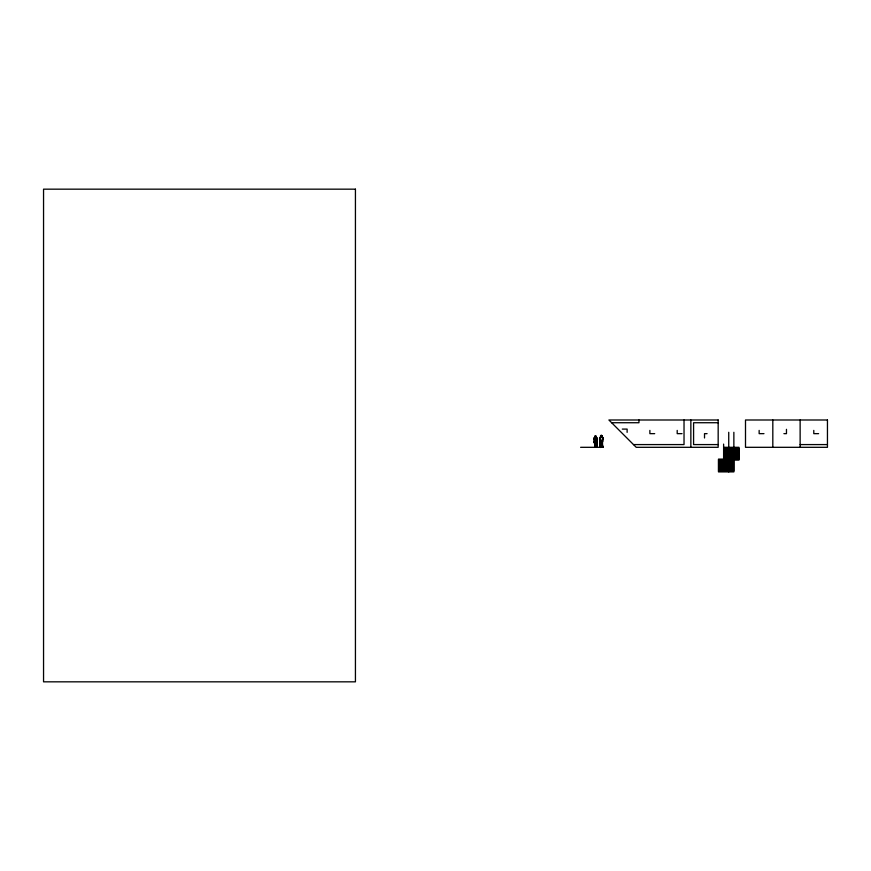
<?xml version="1.0" encoding="UTF-8"?>
<svg xmlns="http://www.w3.org/2000/svg" width="871" height="871" viewBox="0 0 871 871"><rect width="100%" height="100%" fill="white"/><g stroke="black" fill="none" stroke-linecap="round" stroke-linejoin="round"><path stroke-width="1.31" d="M601.534 441.924L601.208 447.346L600.282 447.313L601.099 444.809L600.478 443.099L601.534 441.924L603.244 447.302L601.839 447.346L601.785 444.079C599.803 439.409 603.113 448.913 599.858 447.313L599.988 438.908L600.544 440.78M599.988 441.477L600.413 438.276M602.09 435.805C600.62 437.166 600.62 433.954 601.687 436.915L599.934 437.405L599.466 439.104L600.435 440.595M600.326 438.94L600.337 437.351M594.033 440.018L594.349 438.059L595.274 438.744L595.459 435.707L594.272 438.037L594.795 441.532L594.055 438.657L595.459 435.707L596.189 436.676C595.938 438.374 594.708 436.632 596.189 436.676M594.751 439.909L593.978 442.457L595.535 442.457L595.1 447.052L595.133 442.294L596.744 442.337L597.158 447.335L595.862 442.501L597.027 447.313L596.907 437.895L596.254 440.944L596.581 439.322L594.468 440.519L596.711 439.801M594.991 442.37L595.318 439.801L594.991 442.37L594.36 442.446L594.294 441.172L595.1 447.052L594.36 442.446M600.478 447.356L600.489 441.891M596.014 436.97L595.339 436.023L595.546 437.525M596.254 440.944L596.548 439.779L596.711 442.381L595.862 442.501L597.027 443.633L596.581 446.409M596.472 444.58L596.374 446.681L597.158 447.335L596.493 446.311M601.687 446.954L601.698 442.446L602.209 447.171C605.007 447.574 600.348 447.052 602.209 447.171L602.59 446.29L602.917 447.302L602.514 446.769M595.437 446.681L595.405 447.291L595.198 446.311M602.482 441.793L602.634 438.592L602.405 447.269L602.59 446.29M601.132 440.421L600.478 443.099L601.088 442.533M594.468 440.519L595.111 438.385L595.176 439.779M601.36 442.022L601.099 444.809L600.206 444.896L601.208 447.346M600.62 441.14L602.188 441.085L602.634 437.34L600.892 437.013M595.133 444.733L595.535 442.457L593.978 442.457M596.744 437.982L595.938 436.709M596.374 439.866L596.907 437.895L595.829 437.296L596.047 436.131L595.568 437.155M599.934 439.191L599.934 437.405M600.576 444.275L601.295 442.642M601.099 436.992L601.382 435.87M602.645 441.347L602.786 440.78L602.188 441.085M600.783 435.925L601.371 435.173L601.959 435.925M596.428 439.768L596.472 438.342M602.003 440.454L603.222 439.126L602.634 437.34M595.002 437.601L595.437 437.177L595.274 438.744L595.122 437.329M600.206 444.896L600.805 444.515M602.209 435.914L600.783 436.055M595.1 447.052L594.632 442.457L595.285 442.272M595.078 438.712L596.363 438.559M601.055 435.424L601.785 436.001M601.85 437.384L602.58 437.296L603.222 439.126M596.461 442.457L597.06 442.25M600.565 436.033L601.73 435.816L601.132 435.805M597.027 443.633L596.308 443.644M611.638 422.729L638.955 422.729L638.955 419.996M718.172 422.729L693.588 422.729L693.588 444.58L718.172 444.58M622.297 429.098L627.12 429.098L627.12 432.354M654.698 433.649L649.875 433.649L649.875 430.405M682.015 433.649L677.203 433.649L677.203 430.405M707.078 433.649L704.519 433.649L704.519 437.982M763.976 433.649L759.153 433.649L759.153 430.405M783.911 433.649L786.469 433.649L786.469 429.327M818.609 433.649L813.786 433.649L813.786 430.405M633.489 444.58L684.029 444.58L684.029 419.996M800.133 444.58L827.45 444.58M580.609 447.313L603.048 447.313M723.616 447.313L738.978 447.313L738.978 460.095L718.488 460.095M723.616 448.336L738.978 448.293M728.733 449.284L738.978 449.284M723.616 449.36L730.018 449.36M728.733 450.263L738.978 450.263M723.616 450.383L730.018 450.383M728.733 451.243L738.978 451.243M723.616 451.407L730.018 451.407M728.733 452.234L738.978 452.234M723.616 452.43L730.018 452.43M728.733 453.214L738.978 453.214M723.616 453.453L730.018 453.453M728.733 454.194L738.978 454.194M723.616 454.488L730.018 454.488M728.733 455.185L738.978 455.185M723.616 455.511L730.018 455.511M728.733 456.164L738.978 456.164M723.616 456.535L730.018 456.535M728.733 457.144L738.978 457.144M723.616 457.558L730.018 457.558M728.733 458.135L738.978 458.135M723.616 458.582L730.018 458.582M738.978 459.115L718.488 459.115L718.488 471.897L733.861 471.897L733.861 459.605L728.733 459.605M728.733 460.628L733.861 460.628M718.488 461.086L728.733 461.086M728.733 461.652L733.861 461.652M718.488 462.066L728.733 462.066M728.733 462.675L733.861 462.675M718.488 463.045L728.733 463.045M728.733 463.699L733.861 463.699M718.488 464.036L728.733 464.036M728.733 464.722L733.861 464.722M718.488 465.016L728.733 465.016M728.733 465.756L733.861 465.756M718.488 465.996L728.733 465.996M728.733 466.78L733.861 466.78M718.488 466.987L728.733 466.987M728.733 467.803L733.861 467.803M718.488 467.967L728.733 467.967M718.488 468.946L733.861 468.827M728.733 469.85L733.861 469.85M718.488 469.926L728.733 469.926M718.488 470.917L733.861 470.873M595.971 442.305L596.744 442.337L595.916 439.779M595.535 442.457L594.784 442.359L595.339 443.687M600.184 446.834L601.219 447.128M601.175 435.848L600.511 435.87M601.687 435.903L602.58 437.296M595.111 438.385L594.272 438.037L594.414 439.724M599.76 438.189L600.413 440.105M594.632 442.457L595.111 444.243M599.967 442.13L600.217 444.047M597.06 442.403L597.179 443.644M599.988 438.908L600.184 441.183M596.711 442.381L596.548 439.779M800.133 419.996L800.133 447.313M772.817 419.996L772.817 447.313M733.861 432.288L733.861 459.115M728.733 432.288L728.733 471.897M723.616 444.09L723.616 459.605M690.855 419.996L690.855 447.313M355.433 189.17L43.55 189.17L43.55 681.83L355.433 681.83L355.433 189.17M718.172 419.996L608.905 419.996L636.222 447.313L718.172 447.313L718.172 419.996M827.45 419.996L745.5 419.996L745.5 447.313L827.45 447.313L827.45 419.996M594.751 440.345L594.349 438.059L594.751 440.345"/></g></svg>
